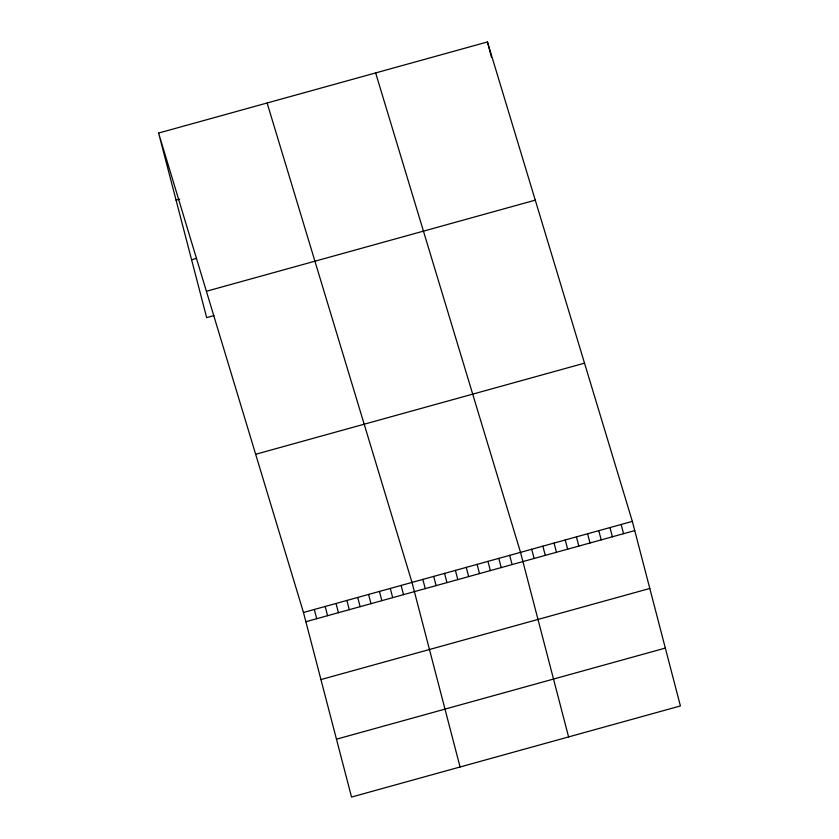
<?xml version="1.0" encoding="UTF-8"?>
<svg xmlns="http://www.w3.org/2000/svg" width="839" height="839" viewBox="0 0 839 839"><rect width="100%" height="100%" fill="white"/><g stroke="black" fill="none" stroke-linecap="round" stroke-linejoin="round"><path stroke-width="1.26" d="M158.592 133.055L487.459 41.95L632.333 521.376L680.408 705.945L351.541 797.05L303.466 612.48L158.592 133.055L206.667 317.624L213.903 315.621M176.064 200.143L179.682 199.147M191.596 259.765L196.42 258.422M206.404 291.269L535.261 200.164M255.664 454.277L584.521 363.161M303.466 612.48L632.333 521.376M305.868 621.709L634.735 530.594M320.949 679.569L649.806 588.464M336.47 739.19L665.337 648.075M375.641 72.93L520.516 552.345L568.59 736.915M267.117 102.998L411.991 582.413L460.066 766.982M621.154 524.469L623.555 533.698M487.459 41.95L491.392 57.083M609.974 527.563L612.376 536.792M598.784 530.668L601.196 539.886M587.604 533.761L590.006 542.99M576.424 536.866L578.826 546.084M565.245 539.959L567.646 549.188M554.065 543.053L556.467 552.282M542.885 546.158L545.287 555.376M531.695 549.251L534.107 558.48M509.672 555.355L512.073 564.584M498.817 558.365L501.219 567.584M487.962 561.364L490.364 570.593M477.108 564.374L479.509 573.603M466.253 567.384L468.655 576.603M455.399 570.394L457.811 579.613M444.555 573.394L446.956 582.623M433.7 576.403L436.102 585.622M422.846 579.413L425.247 588.632M401.136 585.423L403.549 594.652M390.292 588.433L392.694 597.651M379.438 591.432L381.839 600.661M368.583 594.442L370.985 603.671M357.729 597.452L360.13 606.67M346.874 600.451L349.286 609.68M336.03 603.461L338.432 612.69M325.175 606.471L327.577 615.69M314.321 609.471L316.723 618.7"/></g></svg>
